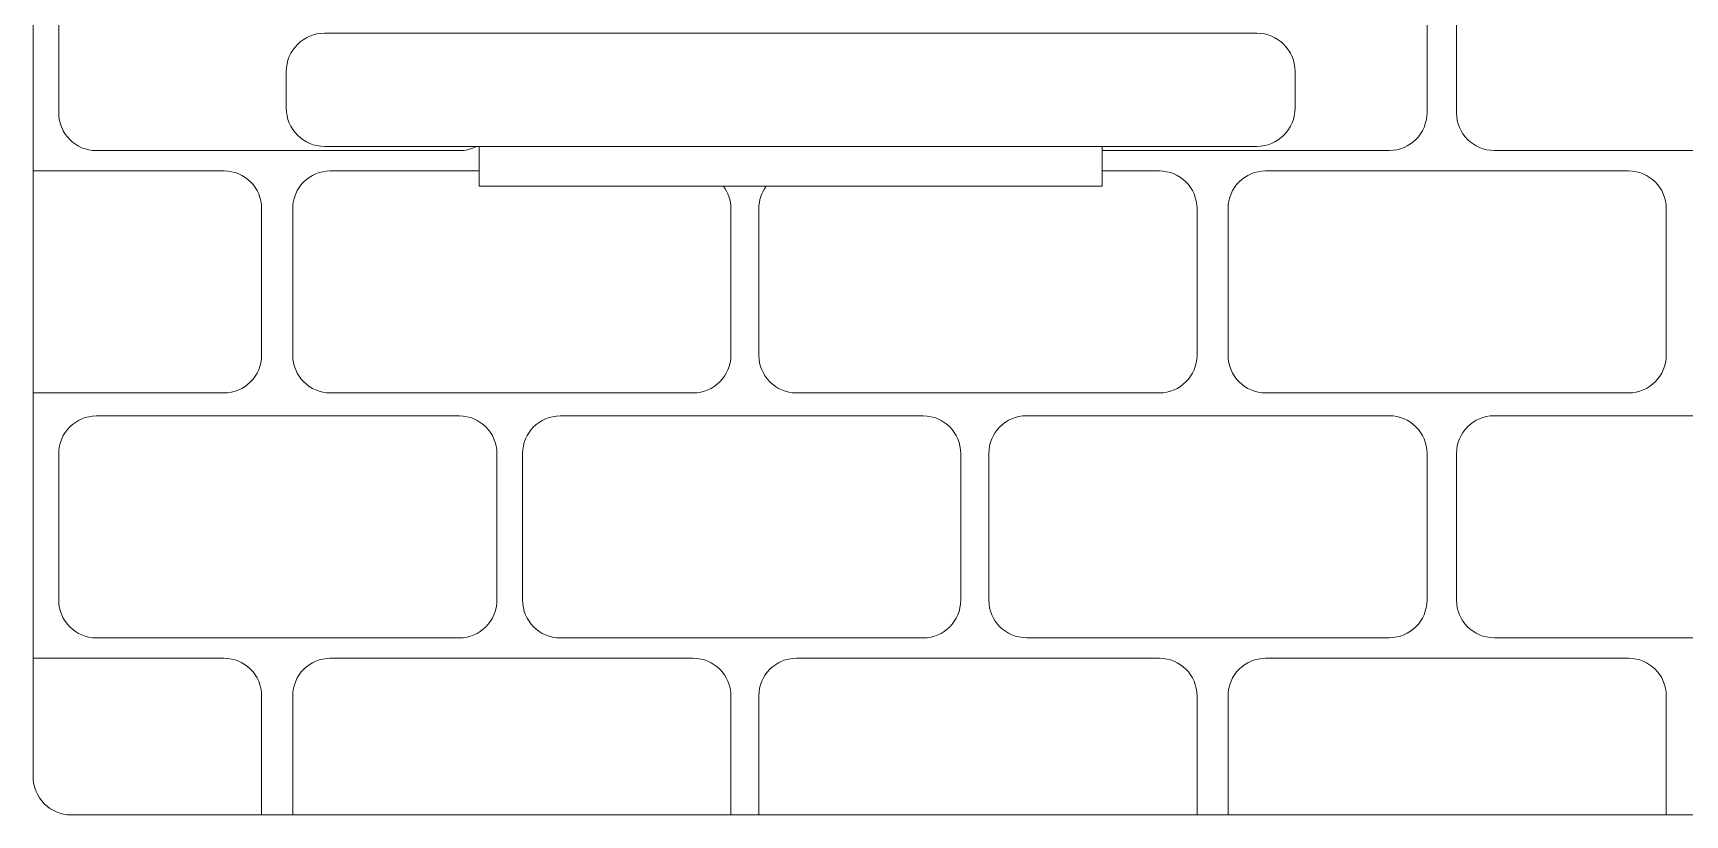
# Model space of a CAD drawing. Header units: millimetres. Extents: x -1420 to -489, y -454 to 898.
# Drawn here: x -1180.2 to -964.7, y 289 to 390.8 of the extents above; entities that cross this region are included whole.
import ezdxf

# ---------------------------------------------------------------- set-up
doc = ezdxf.new("R2010")
doc.units = ezdxf.units.MM
doc.header["$MEASUREMENT"] = 0
doc.layers.add('Layer 1', color=7, linetype='Continuous')

msp = doc.modelspace()

# ---------------------------------------------------------------- linework, layer by layer
at = {"layer": 'Layer 1', "color": 1, "lineweight": 20}
msp.add_open_spline([(-1175.1605, 588.9537), (-1175.1605, 588.9537), (-785.1605, 588.9537), (-785.1605, 588.9537), (-785.1605, 588.9537), (-782.4066, 588.9537), (-780.1605, 586.7076), (-780.1605, 583.9537), (-780.1605, 583.9537), (-780.1605, 583.9537), (-780.1605, 293.9538), (-780.1605, 293.9538), (-780.1605, 293.9538), (-780.1604, 291.1999), (-782.4066, 288.9537), (-785.1605, 288.9537), (-785.1605, 288.9537), (-785.1605, 288.9537), (-1175.1605, 288.9537), (-1175.1605, 288.9537), (-1175.1605, 288.9537), (-1177.9144, 288.9537), (-1180.1605, 291.1998), (-1180.1605, 293.9537), (-1180.1605, 293.9537), (-1180.1605, 293.9537), (-1180.1605, 583.9537), (-1180.1605, 583.9537), (-1180.1605, 583.9537), (-1180.1605, 586.7076), (-1177.9144, 588.9537), (-1175.1605, 588.9537)], degree=3, knots=[0, 0, 0, 0, 0.11111111, 0.11111111, 0.11111111, 0.11111111, 0.22222222, 0.22222222, 0.22222222, 0.22222222, 0.33333333, 0.33333333, 0.33333333, 0.33333333, 0.44444444, 0.44444444, 0.44444444, 0.44444444, 0.55555556, 0.55555556, 0.55555556, 0.55555556, 0.66666667, 0.66666667, 0.66666667, 0.66666667, 0.77777778, 0.77777778, 0.77777778, 0.77777778, 1, 1, 1, 1], dxfattribs=at)
at = {"layer": 'Layer 1', "lineweight": 20}
for points, knots in [([(-1140.3869, 404.4465), (-1140.3869, 404.4465), (-1171.9057, 404.4465), (-1171.9057, 404.4465), (-1171.9057, 404.4465), (-1174.6045, 404.4465), (-1176.8057, 402.2453), (-1176.8057, 399.5465), (-1176.8057, 399.5465), (-1176.8057, 399.5465), (-1176.8057, 380.4186), (-1176.8057, 380.4186), (-1176.8057, 380.4186), (-1176.8056, 377.7198), (-1174.6045, 375.5187), (-1171.9057, 375.5187), (-1171.9057, 375.5187), (-1171.9057, 375.5187), (-1124.5557, 375.5187), (-1124.5557, 375.5187), (-1124.5557, 375.5187), (-1123.7452, 375.5187), (-1122.9792, 375.7173), (-1122.3046, 376.0683)], [0, 0, 0, 0, 0.14285714, 0.14285714, 0.14285714, 0.14285714, 0.28571429, 0.28571429, 0.28571429, 0.28571429, 0.42857143, 0.42857143, 0.42857143, 0.42857143, 0.57142857, 0.57142857, 0.57142857, 0.57142857, 0.71428571, 0.71428571, 0.71428571, 0.71428571, 1, 1, 1, 1]), ([(-1022.1192, 404.4729), (-1022.1192, 404.4729), (-1003.2404, 404.4729), (-1003.2404, 404.4729), (-1003.2404, 404.4729), (-1000.5416, 404.4729), (-998.3404, 402.2717), (-998.3404, 399.5729), (-998.3404, 399.5729), (-998.3404, 399.5729), (-998.3404, 380.4451), (-998.3404, 380.4451), (-998.3404, 380.4451), (-998.3404, 377.7463), (-1000.5416, 375.5451), (-1003.2404, 375.5451), (-1003.2404, 375.5451), (-1003.2404, 375.5451), (-1040.7272, 375.5451), (-1040.7272, 375.5451)], [0, 0, 0, 0, 0.16666667, 0.16666667, 0.16666667, 0.16666667, 0.33333333, 0.33333333, 0.33333333, 0.33333333, 0.5, 0.5, 0.5, 0.5, 0.66666667, 0.66666667, 0.66666667, 0.66666667, 1, 1, 1, 1]), ([(-938.9639, 403.2111), (-939.833, 403.9947), (-940.9828, 404.4729), (-942.2404, 404.4729), (-942.2404, 404.4729), (-942.2404, 404.4729), (-989.5904, 404.4729), (-989.5904, 404.4729), (-989.5904, 404.4729), (-992.2892, 404.4729), (-994.4904, 402.2717), (-994.4904, 399.5729), (-994.4904, 399.5729), (-994.4904, 399.5729), (-994.4904, 380.445), (-994.4904, 380.445), (-994.4904, 380.445), (-994.4903, 377.7462), (-992.2892, 375.5451), (-989.5904, 375.5451), (-989.5904, 375.5451), (-989.5904, 375.5451), (-942.2404, 375.5451), (-942.2404, 375.5451), (-942.2404, 375.5451), (-941.4061, 375.5451), (-940.6191, 375.7556), (-939.9302, 376.126)], [0, 0, 0, 0, 0.125, 0.125, 0.125, 0.125, 0.25, 0.25, 0.25, 0.25, 0.375, 0.375, 0.375, 0.375, 0.5, 0.5, 0.5, 0.5, 0.625, 0.625, 0.625, 0.625, 0.75, 0.75, 0.75, 0.75, 1, 1, 1, 1]), ([(-1142.1338, 390.8295), (-1142.1338, 390.8295), (-1020.5475, 390.8295), (-1020.5475, 390.8295), (-1020.5475, 390.8295), (-1017.7936, 390.8295), (-1015.5475, 388.5834), (-1015.5475, 385.8295), (-1015.5475, 385.8295), (-1015.5475, 385.8295), (-1015.5475, 381.0683), (-1015.5475, 381.0683), (-1015.5475, 381.0683), (-1015.5475, 378.3144), (-1017.7936, 376.0684), (-1020.5475, 376.0684), (-1020.5475, 376.0684), (-1020.5475, 376.0684), (-1142.1338, 376.0683), (-1142.1338, 376.0683), (-1142.1338, 376.0683), (-1144.8877, 376.0683), (-1147.1338, 378.3144), (-1147.1338, 381.0683), (-1147.1338, 381.0683), (-1147.1338, 381.0683), (-1147.1338, 385.8295), (-1147.1338, 385.8295), (-1147.1338, 385.8295), (-1147.1338, 388.5834), (-1144.8877, 390.8295), (-1142.1338, 390.8295)], [0, 0, 0, 0, 0.11111111, 0.11111111, 0.11111111, 0.11111111, 0.22222222, 0.22222222, 0.22222222, 0.22222222, 0.33333333, 0.33333333, 0.33333333, 0.33333333, 0.44444444, 0.44444444, 0.44444444, 0.44444444, 0.55555556, 0.55555556, 0.55555556, 0.55555556, 0.66666667, 0.66666667, 0.66666667, 0.66666667, 0.77777778, 0.77777778, 0.77777778, 0.77777778, 1, 1, 1, 1]), ([(-1180.1605, 372.8729), (-1180.1605, 372.8729), (-1155.2404, 372.8729), (-1155.2404, 372.8729), (-1155.2404, 372.8729), (-1152.5416, 372.8729), (-1150.3404, 370.6717), (-1150.3404, 367.9729), (-1150.3404, 367.9729), (-1150.3404, 367.9729), (-1150.3404, 348.8451), (-1150.3404, 348.8451), (-1150.3404, 348.8451), (-1150.3404, 346.1463), (-1152.5416, 343.9451), (-1155.2404, 343.9451), (-1155.2404, 343.9451), (-1155.2404, 343.9451), (-1180.1605, 343.9451), (-1180.1605, 343.9451)], [0, 0, 0, 0, 0.16666667, 0.16666667, 0.16666667, 0.16666667, 0.33333333, 0.33333333, 0.33333333, 0.33333333, 0.5, 0.5, 0.5, 0.5, 0.66666667, 0.66666667, 0.66666667, 0.66666667, 1, 1, 1, 1]), ([(-1121.9543, 372.8729), (-1121.9543, 372.8729), (-1141.3904, 372.8729), (-1141.3904, 372.8729), (-1141.3904, 372.8729), (-1144.0892, 372.8729), (-1146.2904, 370.6717), (-1146.2904, 367.9729), (-1146.2904, 367.9729), (-1146.2904, 367.9729), (-1146.2904, 348.845), (-1146.2904, 348.845), (-1146.2904, 348.845), (-1146.2903, 346.1462), (-1144.0892, 343.9451), (-1141.3904, 343.9451), (-1141.3904, 343.9451), (-1141.3904, 343.9451), (-1094.0404, 343.9451), (-1094.0404, 343.9451), (-1094.0404, 343.9451), (-1091.3416, 343.9451), (-1089.1404, 346.1463), (-1089.1404, 348.8451), (-1089.1404, 348.8451), (-1089.1404, 348.8451), (-1089.1404, 367.9729), (-1089.1404, 367.9729), (-1089.1404, 367.9729), (-1089.1404, 369.0547), (-1089.4942, 370.0569), (-1090.0919, 370.869)], [0, 0, 0, 0, 0.11111111, 0.11111111, 0.11111111, 0.11111111, 0.22222222, 0.22222222, 0.22222222, 0.22222222, 0.33333333, 0.33333333, 0.33333333, 0.33333333, 0.44444444, 0.44444444, 0.44444444, 0.44444444, 0.55555556, 0.55555556, 0.55555556, 0.55555556, 0.66666667, 0.66666667, 0.66666667, 0.66666667, 0.77777778, 0.77777778, 0.77777778, 0.77777778, 1, 1, 1, 1]), ([(-1040.7272, 372.8729), (-1040.7272, 372.8729), (-1033.2404, 372.8729), (-1033.2404, 372.8729), (-1033.2404, 372.8729), (-1030.5416, 372.8729), (-1028.3404, 370.6717), (-1028.3404, 367.9729), (-1028.3404, 367.9729), (-1028.3404, 367.9729), (-1028.3404, 348.8451), (-1028.3404, 348.8451), (-1028.3404, 348.8451), (-1028.3404, 346.1463), (-1030.5416, 343.9451), (-1033.2404, 343.9451), (-1033.2404, 343.9451), (-1033.2404, 343.9451), (-1080.5904, 343.9451), (-1080.5904, 343.9451), (-1080.5904, 343.9451), (-1083.2892, 343.9451), (-1085.4903, 346.1462), (-1085.4904, 348.845), (-1085.4904, 348.845), (-1085.4904, 348.845), (-1085.4904, 367.9729), (-1085.4904, 367.9729), (-1085.4904, 367.9729), (-1085.4904, 369.0548), (-1085.1366, 370.0569), (-1084.5389, 370.869)], [0, 0, 0, 0, 0.11111111, 0.11111111, 0.11111111, 0.11111111, 0.22222222, 0.22222222, 0.22222222, 0.22222222, 0.33333333, 0.33333333, 0.33333333, 0.33333333, 0.44444444, 0.44444444, 0.44444444, 0.44444444, 0.55555556, 0.55555556, 0.55555556, 0.55555556, 0.66666667, 0.66666667, 0.66666667, 0.66666667, 0.77777778, 0.77777778, 0.77777778, 0.77777778, 1, 1, 1, 1]), ([(-1019.3904, 372.8729), (-1019.3904, 372.8729), (-972.0404, 372.8729), (-972.0404, 372.8729), (-972.0404, 372.8729), (-969.3416, 372.8729), (-967.1404, 370.6717), (-967.1404, 367.9729), (-967.1404, 367.9729), (-967.1404, 367.9729), (-967.1404, 348.8451), (-967.1404, 348.8451), (-967.1404, 348.8451), (-967.1404, 346.1463), (-969.3416, 343.9451), (-972.0404, 343.9451), (-972.0404, 343.9451), (-972.0404, 343.9451), (-1019.3904, 343.9451), (-1019.3904, 343.9451), (-1019.3904, 343.9451), (-1022.0892, 343.9451), (-1024.2903, 346.1462), (-1024.2904, 348.845), (-1024.2904, 348.845), (-1024.2904, 348.845), (-1024.2904, 367.9729), (-1024.2904, 367.9729), (-1024.2904, 367.9729), (-1024.2904, 370.6717), (-1022.0892, 372.8729), (-1019.3904, 372.8729)], [0, 0, 0, 0, 0.11111111, 0.11111111, 0.11111111, 0.11111111, 0.22222222, 0.22222222, 0.22222222, 0.22222222, 0.33333333, 0.33333333, 0.33333333, 0.33333333, 0.44444444, 0.44444444, 0.44444444, 0.44444444, 0.55555556, 0.55555556, 0.55555556, 0.55555556, 0.66666667, 0.66666667, 0.66666667, 0.66666667, 0.77777778, 0.77777778, 0.77777778, 0.77777778, 1, 1, 1, 1]), ([(-1171.9057, 340.9465), (-1171.9057, 340.9465), (-1124.5557, 340.9465), (-1124.5557, 340.9465), (-1124.5557, 340.9465), (-1121.8569, 340.9465), (-1119.6557, 338.7453), (-1119.6557, 336.0465), (-1119.6557, 336.0465), (-1119.6557, 336.0465), (-1119.6557, 316.9187), (-1119.6557, 316.9187), (-1119.6557, 316.9187), (-1119.6557, 314.2199), (-1121.8569, 312.0187), (-1124.5557, 312.0187), (-1124.5557, 312.0187), (-1124.5557, 312.0187), (-1171.9057, 312.0187), (-1171.9057, 312.0187), (-1171.9057, 312.0187), (-1174.6045, 312.0187), (-1176.8056, 314.2198), (-1176.8057, 316.9186), (-1176.8057, 316.9186), (-1176.8057, 316.9186), (-1176.8057, 336.0465), (-1176.8057, 336.0465), (-1176.8057, 336.0465), (-1176.8057, 338.7453), (-1174.6045, 340.9465), (-1171.9057, 340.9465)], [0, 0, 0, 0, 0.11111111, 0.11111111, 0.11111111, 0.11111111, 0.22222222, 0.22222222, 0.22222222, 0.22222222, 0.33333333, 0.33333333, 0.33333333, 0.33333333, 0.44444444, 0.44444444, 0.44444444, 0.44444444, 0.55555556, 0.55555556, 0.55555556, 0.55555556, 0.66666667, 0.66666667, 0.66666667, 0.66666667, 0.77777778, 0.77777778, 0.77777778, 0.77777778, 1, 1, 1, 1]), ([(-1111.4043, 340.9466), (-1111.4043, 340.9466), (-1064.0543, 340.9466), (-1064.0543, 340.9466), (-1064.0543, 340.9466), (-1061.3555, 340.9466), (-1059.1543, 338.7454), (-1059.1543, 336.0466), (-1059.1543, 336.0466), (-1059.1543, 336.0466), (-1059.1543, 316.9188), (-1059.1543, 316.9188), (-1059.1543, 316.9188), (-1059.1543, 314.22), (-1061.3555, 312.0188), (-1064.0543, 312.0188), (-1064.0543, 312.0188), (-1064.0543, 312.0188), (-1111.4043, 312.0188), (-1111.4043, 312.0188), (-1111.4043, 312.0188), (-1114.1031, 312.0188), (-1116.3042, 314.2199), (-1116.3043, 316.9187), (-1116.3043, 316.9187), (-1116.3043, 316.9187), (-1116.3043, 336.0466), (-1116.3043, 336.0466), (-1116.3043, 336.0466), (-1116.3043, 338.7454), (-1114.1031, 340.9466), (-1111.4043, 340.9466)], [0, 0, 0, 0, 0.11111111, 0.11111111, 0.11111111, 0.11111111, 0.22222222, 0.22222222, 0.22222222, 0.22222222, 0.33333333, 0.33333333, 0.33333333, 0.33333333, 0.44444444, 0.44444444, 0.44444444, 0.44444444, 0.55555556, 0.55555556, 0.55555556, 0.55555556, 0.66666667, 0.66666667, 0.66666667, 0.66666667, 0.77777778, 0.77777778, 0.77777778, 0.77777778, 1, 1, 1, 1]), ([(-1050.5904, 340.9729), (-1050.5904, 340.9729), (-1003.2404, 340.9729), (-1003.2404, 340.9729), (-1003.2404, 340.9729), (-1000.5416, 340.9729), (-998.3404, 338.7717), (-998.3404, 336.0729), (-998.3404, 336.0729), (-998.3404, 336.0729), (-998.3404, 316.9451), (-998.3404, 316.9451), (-998.3404, 316.9451), (-998.3404, 314.2463), (-1000.5416, 312.0451), (-1003.2404, 312.0451), (-1003.2404, 312.0451), (-1003.2404, 312.0451), (-1050.5904, 312.0451), (-1050.5904, 312.0451), (-1050.5904, 312.0451), (-1053.2892, 312.0451), (-1055.4903, 314.2462), (-1055.4904, 316.945), (-1055.4904, 316.945), (-1055.4904, 316.945), (-1055.4904, 336.0729), (-1055.4904, 336.0729), (-1055.4904, 336.0729), (-1055.4904, 338.7717), (-1053.2892, 340.9729), (-1050.5904, 340.9729)], [0, 0, 0, 0, 0.11111111, 0.11111111, 0.11111111, 0.11111111, 0.22222222, 0.22222222, 0.22222222, 0.22222222, 0.33333333, 0.33333333, 0.33333333, 0.33333333, 0.44444444, 0.44444444, 0.44444444, 0.44444444, 0.55555556, 0.55555556, 0.55555556, 0.55555556, 0.66666667, 0.66666667, 0.66666667, 0.66666667, 0.77777778, 0.77777778, 0.77777778, 0.77777778, 1, 1, 1, 1]), ([(-989.5904, 340.9729), (-989.5904, 340.9729), (-942.2404, 340.9729), (-942.2404, 340.9729), (-942.2404, 340.9729), (-939.5416, 340.9729), (-937.3404, 338.7717), (-937.3404, 336.0729), (-937.3404, 336.0729), (-937.3404, 336.0729), (-937.3404, 316.9451), (-937.3404, 316.9451), (-937.3404, 316.9451), (-937.3404, 314.2463), (-939.5416, 312.0451), (-942.2404, 312.0451), (-942.2404, 312.0451), (-942.2404, 312.0451), (-989.5904, 312.0451), (-989.5904, 312.0451), (-989.5904, 312.0451), (-992.2892, 312.0451), (-994.4903, 314.2462), (-994.4904, 316.945), (-994.4904, 316.945), (-994.4904, 316.945), (-994.4904, 336.0729), (-994.4904, 336.0729), (-994.4904, 336.0729), (-994.4904, 338.7717), (-992.2892, 340.9729), (-989.5904, 340.9729)], [0, 0, 0, 0, 0.11111111, 0.11111111, 0.11111111, 0.11111111, 0.22222222, 0.22222222, 0.22222222, 0.22222222, 0.33333333, 0.33333333, 0.33333333, 0.33333333, 0.44444444, 0.44444444, 0.44444444, 0.44444444, 0.55555556, 0.55555556, 0.55555556, 0.55555556, 0.66666667, 0.66666667, 0.66666667, 0.66666667, 0.77777778, 0.77777778, 0.77777778, 0.77777778, 1, 1, 1, 1]), ([(-1180.1605, 309.3729), (-1180.1605, 309.3729), (-1155.2404, 309.3729), (-1155.2404, 309.3729), (-1155.2404, 309.3729), (-1152.5416, 309.3729), (-1150.3404, 307.1717), (-1150.3404, 304.4729), (-1150.3404, 304.4729), (-1150.3404, 304.4729), (-1150.3404, 288.9537), (-1150.3404, 288.9537)], [0, 0, 0, 0, 0.25, 0.25, 0.25, 0.25, 0.5, 0.5, 0.5, 0.5, 1, 1, 1, 1]), ([(-1089.1404, 288.9537), (-1089.1404, 288.9537), (-1089.1404, 304.4729), (-1089.1404, 304.4729), (-1089.1404, 304.4729), (-1089.1404, 307.1717), (-1091.3416, 309.3729), (-1094.0404, 309.3729), (-1094.0404, 309.3729), (-1094.0404, 309.3729), (-1141.3904, 309.3729), (-1141.3904, 309.3729), (-1141.3904, 309.3729), (-1144.0892, 309.3729), (-1146.2904, 307.1717), (-1146.2904, 304.4729), (-1146.2904, 304.4729), (-1146.2904, 304.4729), (-1146.2904, 288.9537), (-1146.2904, 288.9537)], [0, 0, 0, 0, 0.16666667, 0.16666667, 0.16666667, 0.16666667, 0.33333333, 0.33333333, 0.33333333, 0.33333333, 0.5, 0.5, 0.5, 0.5, 0.66666667, 0.66666667, 0.66666667, 0.66666667, 1, 1, 1, 1]), ([(-1028.3404, 288.9537), (-1028.3404, 288.9537), (-1028.3404, 304.4729), (-1028.3404, 304.4729), (-1028.3404, 304.4729), (-1028.3404, 307.1717), (-1030.5416, 309.3729), (-1033.2404, 309.3729), (-1033.2404, 309.3729), (-1033.2404, 309.3729), (-1080.5904, 309.3729), (-1080.5904, 309.3729), (-1080.5904, 309.3729), (-1083.2892, 309.3729), (-1085.4904, 307.1717), (-1085.4904, 304.4729), (-1085.4904, 304.4729), (-1085.4904, 304.4729), (-1085.4904, 288.9537), (-1085.4904, 288.9537)], [0, 0, 0, 0, 0.16666667, 0.16666667, 0.16666667, 0.16666667, 0.33333333, 0.33333333, 0.33333333, 0.33333333, 0.5, 0.5, 0.5, 0.5, 0.66666667, 0.66666667, 0.66666667, 0.66666667, 1, 1, 1, 1]), ([(-967.1404, 288.9537), (-967.1404, 288.9537), (-967.1404, 304.4729), (-967.1404, 304.4729), (-967.1404, 304.4729), (-967.1404, 307.1717), (-969.3416, 309.3729), (-972.0404, 309.3729), (-972.0404, 309.3729), (-972.0404, 309.3729), (-1019.3904, 309.3729), (-1019.3904, 309.3729), (-1019.3904, 309.3729), (-1022.0892, 309.3729), (-1024.2904, 307.1717), (-1024.2904, 304.4729), (-1024.2904, 304.4729), (-1024.2904, 304.4729), (-1024.2904, 288.9537), (-1024.2904, 288.9537)], [0, 0, 0, 0, 0.16666667, 0.16666667, 0.16666667, 0.16666667, 0.33333333, 0.33333333, 0.33333333, 0.33333333, 0.5, 0.5, 0.5, 0.5, 0.66666667, 0.66666667, 0.66666667, 0.66666667, 1, 1, 1, 1])]:
    msp.add_open_spline(points, degree=3, knots=knots, dxfattribs=at)
for points in [[(-1121.9543, 370.869), (-1121.9543, 370.869), (-1121.9543, 376.0877), (-1121.9543, 376.0877)], [(-1040.7272, 370.869), (-1040.7272, 370.869), (-1040.7272, 376.0877), (-1040.7272, 376.0877)], [(-1121.9543, 370.869), (-1121.9543, 370.869), (-1040.7272, 370.869), (-1040.7272, 370.869)]]:
    msp.add_open_spline(points, degree=3, dxfattribs=at)

doc.saveas('drawing.dxf')
